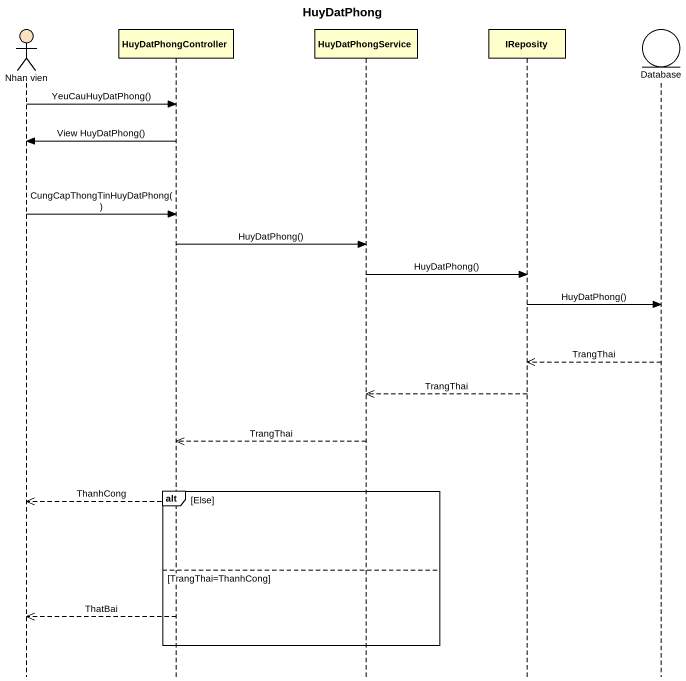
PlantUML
@startuml
title HuyDatPhong
hide footbox
actor "Nhan vien" as Nhan_vien #F8E2C1
participant HuyDatPhongController
participant HuyDatPhongService
participant IReposity
entity "Database" as Database_

Nhan_vien -> HuyDatPhongController : YeuCauHuyDatPhong()
HuyDatPhongController -> Nhan_vien : View HuyDatPhong()
Nhan_vien -> HuyDatPhongController : CungCapThongTinHuyDatPhong()
HuyDatPhongController -> HuyDatPhongService : HuyDatPhong()
HuyDatPhongService -> IReposity : HuyDatPhong()
IReposity -> Database_ : HuyDatPhong()
Database_ -->> IReposity : TrangThai
IReposity -->> HuyDatPhongService : TrangThai
HuyDatPhongService -->> HuyDatPhongController : TrangThai
alt Else
  HuyDatPhongController -->> Nhan_vien : ThanhCong
else TrangThai=ThanhCong
  HuyDatPhongController -->> Nhan_vien : ThatBai
end
@enduml
